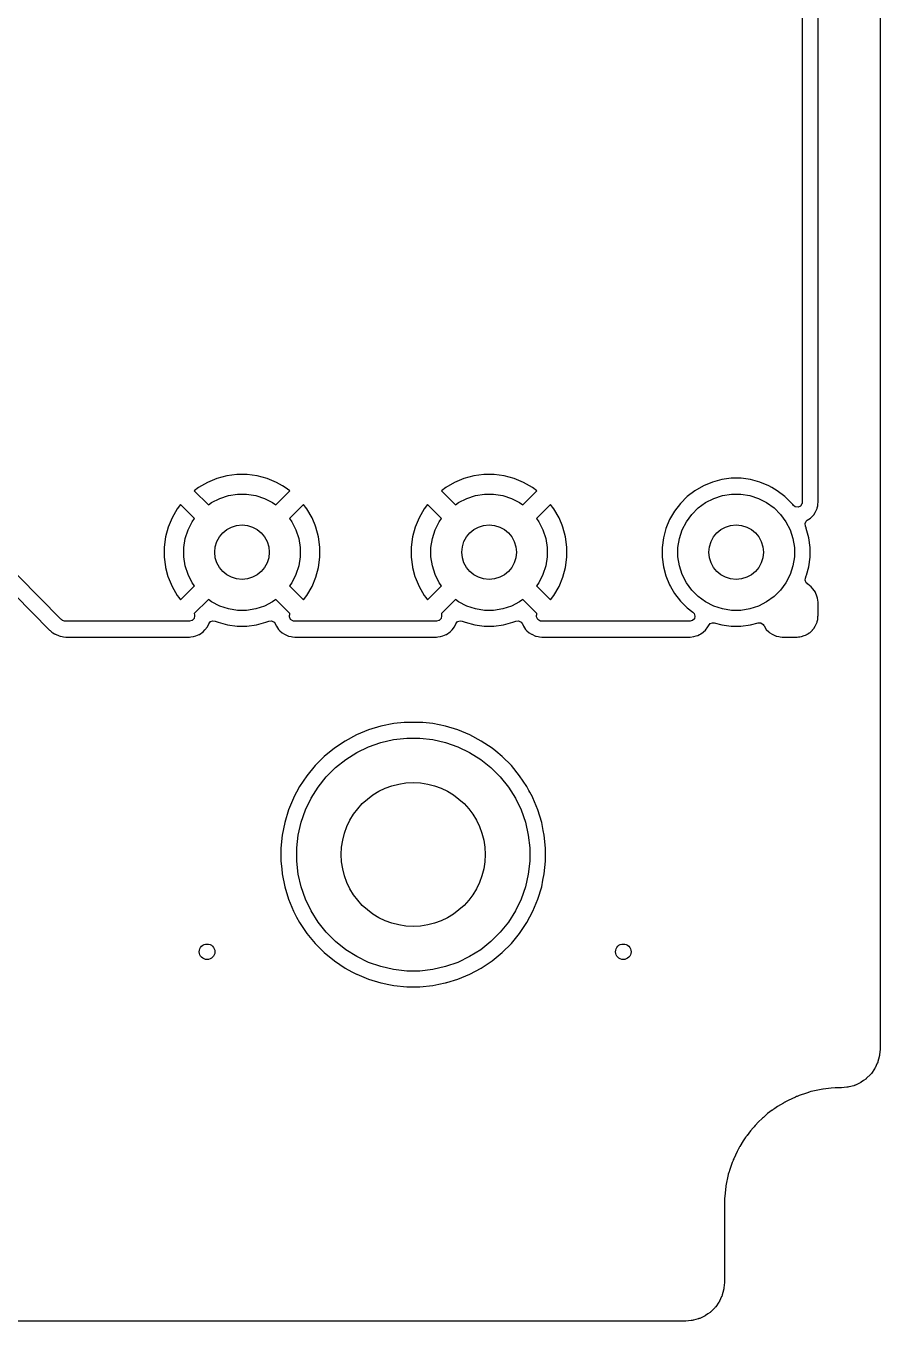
# Model space of a CAD drawing. Header units: inches. Extents: x 0.71 to 7.56, y -5.16 to -0.79.
# Drawn here: x 6.695 to 7.559, y -5.157 to -3.846 of the extents above; entities that cross this region are included whole.
import ezdxf

# ---------------------------------------------------------------- set-up
doc = ezdxf.new("R2010")
doc.units = ezdxf.units.IN
doc.header["$MEASUREMENT"] = 0
doc.layers.add('BLACK', color=250, linetype='CONTINUOUS')

msp = doc.modelspace()

# ---------------------------------------------------------------- linework, layer by layer
at = {"layer": 'BLACK', "linetype": 'CONTINUOUS'}
for p, q in [((7.559, -1.0633), (7.559, -4.8816)), ((6.7301, -4.4466), (5.8779, -3.5846)), ((5.8665, -3.5958), (6.7186, -4.4577)), ((7.4803, -3.7938), (7.4803, -4.3282)), ((7.4963, -4.3282), (7.4963, -3.7938)), ((6.898, -4.3015), (6.888, -4.3042)), ((6.9082, -4.3002), (6.898, -4.3015)), ((6.898, -4.3015), (6.898, -4.3015)), ((6.898, -4.3015), (6.898, -4.3015)), ((6.898, -4.3015), (6.898, -4.3015)), ((6.9185, -4.3002), (6.9082, -4.3002)), ((6.9082, -4.3002), (6.9082, -4.3002)), ((6.9288, -4.3015), (6.9185, -4.3002)), ((6.9185, -4.3002), (6.9185, -4.3002)), ((6.9388, -4.3042), (6.9288, -4.3015)), ((6.9288, -4.3015), (6.9288, -4.3015)), ((6.9288, -4.3015), (6.9288, -4.3015)), ((6.9288, -4.3015), (6.9288, -4.3015)), ((7.148, -4.3015), (7.138, -4.3042)), ((7.1582, -4.3002), (7.148, -4.3015)), ((7.148, -4.3015), (7.148, -4.3015)), ((7.148, -4.3015), (7.148, -4.3015)), ((7.148, -4.3015), (7.148, -4.3015)), ((7.1685, -4.3002), (7.1582, -4.3002)), ((7.1582, -4.3002), (7.1582, -4.3002)), ((7.1788, -4.3015), (7.1685, -4.3002)), ((7.1685, -4.3002), (7.1685, -4.3002)), ((7.1888, -4.3042), (7.1788, -4.3015)), ((7.1788, -4.3015), (7.1788, -4.3015)), ((7.1788, -4.3015), (7.1788, -4.3015)), ((7.1788, -4.3015), (7.1788, -4.3015)), ((6.8695, -4.3133), (6.8651, -4.3167)), ((6.8785, -4.3082), (6.8695, -4.3133)), ((6.8695, -4.3133), (6.8695, -4.3133)), ((6.888, -4.3042), (6.8785, -4.3082)), ((6.8785, -4.3082), (6.8785, -4.3082)), ((6.888, -4.3042), (6.888, -4.3042)), ((6.9483, -4.3082), (6.9388, -4.3042)), ((6.9388, -4.3042), (6.9388, -4.3042)), ((6.9388, -4.3042), (6.9388, -4.3042)), ((6.9544, -4.3117), (6.9483, -4.3082)), ((6.9483, -4.3082), (6.9483, -4.3082)), ((6.9572, -4.3133), (6.9544, -4.3117)), ((6.9617, -4.3167), (6.9572, -4.3133)), ((6.9572, -4.3133), (6.9572, -4.3133)), ((7.1195, -4.3133), (7.1151, -4.3167)), ((7.1285, -4.3082), (7.1195, -4.3133)), ((7.1195, -4.3133), (7.1195, -4.3133)), ((7.138, -4.3042), (7.1285, -4.3082)), ((7.1285, -4.3082), (7.1285, -4.3082)), ((7.138, -4.3042), (7.138, -4.3042)), ((7.1983, -4.3082), (7.1888, -4.3042)), ((7.1888, -4.3042), (7.1888, -4.3042)), ((7.1888, -4.3042), (7.1888, -4.3042)), ((7.2044, -4.3117), (7.1983, -4.3082)), ((7.1983, -4.3082), (7.1983, -4.3082)), ((7.2072, -4.3133), (7.2044, -4.3117)), ((7.2117, -4.3167), (7.2072, -4.3133)), ((7.2072, -4.3133), (7.2072, -4.3133)), ((7.3802, -4.3117), (7.3717, -4.3166)), ((7.3893, -4.3079), (7.3802, -4.3117)), ((7.3802, -4.3117), (7.3802, -4.3117)), ((7.3802, -4.3117), (7.3802, -4.3117)), ((7.3802, -4.3117), (7.3802, -4.3117)), ((7.3802, -4.3117), (7.3802, -4.3117)), ((7.3802, -4.3117), (7.3802, -4.3117)), ((7.3988, -4.3054), (7.3893, -4.3079)), ((7.4083, -4.3041), (7.3988, -4.3054)), ((7.4084, -4.3041), (7.4083, -4.3041)), ((7.4085, -4.3041), (7.4084, -4.3041)), ((7.4183, -4.3041), (7.4085, -4.3041)), ((7.4085, -4.3041), (7.4085, -4.3041)), ((7.4085, -4.3041), (7.4085, -4.3041)), ((7.4184, -4.3041), (7.4183, -4.3041)), ((7.4183, -4.3041), (7.4183, -4.3041)), ((7.4183, -4.3041), (7.4183, -4.3041)), ((7.4185, -4.3041), (7.4184, -4.3041)), ((7.428, -4.3054), (7.4185, -4.3041)), ((7.4375, -4.3079), (7.428, -4.3054)), ((7.4465, -4.3117), (7.4375, -4.3079)), ((7.4375, -4.3079), (7.4375, -4.3079)), ((7.4465, -4.3117), (7.4465, -4.3117)), ((7.4465, -4.3117), (7.4465, -4.3117)), ((7.4494, -4.3133), (7.4465, -4.3117)), ((7.455, -4.3166), (7.4494, -4.3133)), ((6.8651, -4.3167), (6.8651, -4.3167)), ((6.8651, -4.3167), (6.8793, -4.3309)), ((6.8825, -4.3286), (6.8908, -4.3244)), ((6.8908, -4.3244), (6.8996, -4.3215)), ((6.8996, -4.3215), (6.9088, -4.3201)), ((6.9088, -4.3201), (6.918, -4.3201)), ((6.918, -4.3201), (6.9272, -4.3215)), ((6.9272, -4.3215), (6.936, -4.3244)), ((6.936, -4.3244), (6.9442, -4.3286)), ((6.9475, -4.3309), (6.9617, -4.3167)), ((6.9617, -4.3167), (6.9617, -4.3167)), ((7.1151, -4.3167), (7.1151, -4.3167)), ((7.1151, -4.3167), (7.1293, -4.3309)), ((7.1325, -4.3286), (7.1408, -4.3244)), ((7.1408, -4.3244), (7.1496, -4.3215)), ((7.1496, -4.3215), (7.1588, -4.3201)), ((7.1588, -4.3201), (7.168, -4.3201)), ((7.168, -4.3201), (7.1772, -4.3215)), ((7.1772, -4.3215), (7.186, -4.3244)), ((7.186, -4.3244), (7.1942, -4.3286)), ((7.1975, -4.3309), (7.2117, -4.3167)), ((7.2117, -4.3167), (7.2117, -4.3167)), ((7.3639, -4.3226), (7.357, -4.3295)), ((7.3717, -4.3166), (7.3639, -4.3226)), ((7.3639, -4.3226), (7.3639, -4.3226)), ((7.3639, -4.3226), (7.3639, -4.3226)), ((7.3825, -4.3286), (7.3908, -4.3244)), ((7.3908, -4.3244), (7.3996, -4.3215)), ((7.3996, -4.3215), (7.4088, -4.3201)), ((7.4088, -4.3201), (7.418, -4.3201)), ((7.418, -4.3201), (7.4272, -4.3215)), ((7.4272, -4.3215), (7.436, -4.3244)), ((7.436, -4.3244), (7.4442, -4.3286)), ((7.4628, -4.3226), (7.455, -4.3166)), ((7.4698, -4.3295), (7.4628, -4.3226)), ((7.4628, -4.3226), (7.4628, -4.3226)), ((7.4628, -4.3226), (7.4628, -4.3226)), ((7.4628, -4.3226), (7.4628, -4.3226)), ((7.4628, -4.3226), (7.4628, -4.3226)), ((6.8478, -4.3351), (6.8426, -4.344)), ((6.8512, -4.3307), (6.8478, -4.3351)), ((6.8478, -4.3351), (6.8478, -4.3351)), ((6.8654, -4.3449), (6.8512, -4.3307)), ((6.8512, -4.3307), (6.8512, -4.3307)), ((6.8512, -4.3307), (6.8512, -4.3307)), ((6.8793, -4.3309), (6.8825, -4.3286)), ((6.9442, -4.3286), (6.9475, -4.3309)), ((6.9756, -4.3307), (6.9614, -4.3449)), ((6.9776, -4.3333), (6.9756, -4.3307)), ((6.9756, -4.3307), (6.9756, -4.3307)), ((6.9756, -4.3307), (6.9756, -4.3307)), ((6.979, -4.3351), (6.9776, -4.3333)), ((6.9842, -4.344), (6.979, -4.3351)), ((6.979, -4.3351), (6.979, -4.3351)), ((7.0978, -4.3351), (7.0926, -4.344)), ((7.1012, -4.3307), (7.0978, -4.3351)), ((7.0978, -4.3351), (7.0978, -4.3351)), ((7.1154, -4.3449), (7.1012, -4.3307)), ((7.1012, -4.3307), (7.1012, -4.3307)), ((7.1012, -4.3307), (7.1012, -4.3307)), ((7.1293, -4.3309), (7.1325, -4.3286)), ((7.1942, -4.3286), (7.1975, -4.3309)), ((7.2256, -4.3307), (7.2114, -4.3449)), ((7.2276, -4.3333), (7.2256, -4.3307)), ((7.2256, -4.3307), (7.2256, -4.3307)), ((7.2256, -4.3307), (7.2256, -4.3307)), ((7.229, -4.3351), (7.2276, -4.3333)), ((7.2342, -4.344), (7.229, -4.3351)), ((7.229, -4.3351), (7.229, -4.3351)), ((7.351, -4.3373), (7.3471, -4.344)), ((7.357, -4.3295), (7.351, -4.3373)), ((7.357, -4.3295), (7.357, -4.3295)), ((7.357, -4.3295), (7.357, -4.3295)), ((7.363, -4.3481), (7.3685, -4.3406)), ((7.3685, -4.3406), (7.375, -4.334)), ((7.375, -4.334), (7.3825, -4.3286)), ((7.4442, -4.3286), (7.4517, -4.334)), ((7.4517, -4.334), (7.4583, -4.3406)), ((7.4583, -4.3406), (7.4637, -4.3481)), ((7.4706, -4.3307), (7.4698, -4.3295)), ((7.4698, -4.3295), (7.4698, -4.3295)), ((7.4698, -4.3295), (7.4698, -4.3295)), ((7.4698, -4.3295), (7.4698, -4.3295)), ((7.4698, -4.3295), (7.4698, -4.3295)), ((7.4713, -4.3315), (7.4706, -4.3307)), ((7.4731, -4.333), (7.4713, -4.3315)), ((7.4733, -4.333), (7.4731, -4.333)), ((7.476, -4.3334), (7.4733, -4.333)), ((7.4785, -4.3323), (7.476, -4.3334)), ((7.48, -4.33), (7.4785, -4.3323)), ((7.4801, -4.3295), (7.48, -4.33)), ((7.4803, -4.3282), (7.4801, -4.3295)), ((7.4886, -4.3446), (7.4919, -4.3409)), ((7.4919, -4.3409), (7.4934, -4.3386)), ((7.4934, -4.3386), (7.4953, -4.3345)), ((7.4953, -4.3345), (7.4954, -4.334)), ((7.4954, -4.334), (7.4959, -4.3318)), ((7.4959, -4.3318), (7.4961, -4.3304)), ((7.4961, -4.3304), (7.4963, -4.3282)), ((6.8387, -4.3536), (6.836, -4.3635)), ((6.8426, -4.344), (6.8387, -4.3536)), ((6.8387, -4.3536), (6.8387, -4.3536)), ((6.8426, -4.344), (6.8426, -4.344)), ((6.8588, -4.3563), (6.863, -4.3481)), ((6.863, -4.3481), (6.8654, -4.3449)), ((6.9614, -4.3449), (6.9637, -4.3481)), ((6.9637, -4.3481), (6.9679, -4.3563)), ((6.9849, -4.3458), (6.9842, -4.344)), ((6.9842, -4.344), (6.9842, -4.344)), ((6.9873, -4.3517), (6.9849, -4.3458)), ((6.9881, -4.3536), (6.9873, -4.3517)), ((6.9908, -4.3635), (6.9881, -4.3536)), ((7.0887, -4.3536), (7.086, -4.3635)), ((7.0926, -4.344), (7.0887, -4.3536)), ((7.0887, -4.3536), (7.0887, -4.3536)), ((7.0926, -4.344), (7.0926, -4.344)), ((7.1088, -4.3563), (7.113, -4.3481)), ((7.113, -4.3481), (7.1154, -4.3449)), ((7.2114, -4.3449), (7.2137, -4.3481)), ((7.2137, -4.3481), (7.2179, -4.3563)), ((7.2349, -4.3458), (7.2342, -4.344)), ((7.2342, -4.344), (7.2342, -4.344)), ((7.2373, -4.3517), (7.2349, -4.3458)), ((7.2381, -4.3536), (7.2373, -4.3517)), ((7.2408, -4.3635), (7.2381, -4.3536)), ((7.3461, -4.3458), (7.3424, -4.3548)), ((7.3471, -4.344), (7.3461, -4.3458)), ((7.3461, -4.3458), (7.3461, -4.3458)), ((7.3461, -4.3458), (7.3461, -4.3458)), ((7.3461, -4.3458), (7.3461, -4.3458)), ((7.3588, -4.3563), (7.363, -4.3481)), ((7.4637, -4.3481), (7.4679, -4.3563)), ((7.4832, -4.3499), (7.4844, -4.3475)), ((7.4835, -4.3526), (7.4832, -4.3499)), ((7.4841, -4.3541), (7.4835, -4.3526)), ((7.4844, -4.3548), (7.4841, -4.3541)), ((7.4844, -4.3475), (7.4854, -4.3466)), ((7.4854, -4.3466), (7.4886, -4.3446)), ((6.836, -4.3635), (6.8346, -4.3738)), ((6.836, -4.3635), (6.836, -4.3635)), ((6.836, -4.3635), (6.836, -4.3635)), ((6.836, -4.3635), (6.836, -4.3635)), ((6.8545, -4.3743), (6.856, -4.3652)), ((6.856, -4.3652), (6.8588, -4.3563)), ((6.9679, -4.3563), (6.9708, -4.3652)), ((6.9708, -4.3652), (6.9723, -4.3743)), ((6.9921, -4.3738), (6.9908, -4.3635)), ((6.9908, -4.3635), (6.9908, -4.3635)), ((7.086, -4.3635), (7.0846, -4.3738)), ((7.086, -4.3635), (7.086, -4.3635)), ((7.086, -4.3635), (7.086, -4.3635)), ((7.086, -4.3635), (7.086, -4.3635)), ((7.1045, -4.3743), (7.106, -4.3652)), ((7.106, -4.3652), (7.1088, -4.3563)), ((7.2179, -4.3563), (7.2208, -4.3652)), ((7.2208, -4.3652), (7.2223, -4.3743)), ((7.2421, -4.3738), (7.2408, -4.3635)), ((7.2408, -4.3635), (7.2408, -4.3635)), ((7.3398, -4.3643), (7.3386, -4.374)), ((7.3424, -4.3548), (7.3398, -4.3643)), ((7.3545, -4.3743), (7.356, -4.3652)), ((7.356, -4.3652), (7.3588, -4.3563)), ((7.4679, -4.3563), (7.4708, -4.3652)), ((7.4708, -4.3652), (7.4723, -4.3743)), ((7.4869, -4.3643), (7.4844, -4.3548)), ((7.4882, -4.374), (7.4869, -4.3643)), ((6.8346, -4.3738), (6.8346, -4.3841)), ((6.8545, -4.3836), (6.8545, -4.3743)), ((6.9723, -4.3743), (6.9723, -4.3836)), ((6.9921, -4.3841), (6.9921, -4.3738)), ((6.9921, -4.3738), (6.9921, -4.3738)), ((7.0846, -4.3738), (7.0846, -4.3841)), ((7.1045, -4.3836), (7.1045, -4.3743)), ((7.2223, -4.3743), (7.2223, -4.3836)), ((7.2421, -4.3841), (7.2421, -4.3738)), ((7.2421, -4.3738), (7.2421, -4.3738)), ((7.3386, -4.374), (7.3386, -4.374)), ((7.3386, -4.374), (7.3386, -4.3838)), ((7.3545, -4.3836), (7.3545, -4.3743)), ((7.4723, -4.3743), (7.4723, -4.3836)), ((7.4882, -4.3838), (7.4882, -4.374)), ((6.8346, -4.3841), (6.8359, -4.3936)), ((6.856, -4.3927), (6.8545, -4.3836)), ((6.8588, -4.4015), (6.856, -4.3927)), ((6.9708, -4.3927), (6.9679, -4.4015)), ((6.9723, -4.3836), (6.9708, -4.3927)), ((6.9908, -4.3943), (6.9921, -4.3841)), ((6.9921, -4.3841), (6.9921, -4.3841)), ((7.0846, -4.3841), (7.0859, -4.3936)), ((7.106, -4.3927), (7.1045, -4.3836)), ((7.1088, -4.4015), (7.106, -4.3927)), ((7.2208, -4.3927), (7.2179, -4.4015)), ((7.2223, -4.3836), (7.2208, -4.3927)), ((7.2408, -4.3943), (7.2421, -4.3841)), ((7.2421, -4.3841), (7.2421, -4.3841)), ((7.3386, -4.3838), (7.3386, -4.3838)), ((7.3386, -4.3838), (7.3398, -4.3936)), ((7.356, -4.3927), (7.3545, -4.3836)), ((7.3588, -4.4015), (7.356, -4.3927)), ((7.4708, -4.3927), (7.4679, -4.4015)), ((7.4723, -4.3836), (7.4708, -4.3927)), ((7.4869, -4.3936), (7.4882, -4.3838)), ((6.8359, -4.3936), (6.836, -4.3943)), ((6.836, -4.3943), (6.836, -4.3943)), ((6.836, -4.3943), (6.8384, -4.4034)), ((6.8384, -4.4034), (6.8387, -4.4043)), ((6.8387, -4.4043), (6.8387, -4.4043)), ((6.8387, -4.4043), (6.8426, -4.4138)), ((6.863, -4.4098), (6.8588, -4.4015)), ((6.9679, -4.4015), (6.9637, -4.4098)), ((6.9842, -4.4138), (6.9881, -4.4043)), ((6.9881, -4.4043), (6.9908, -4.3943)), ((6.9908, -4.3943), (6.9908, -4.3943)), ((7.0859, -4.3936), (7.086, -4.3943)), ((7.086, -4.3943), (7.086, -4.3943)), ((7.086, -4.3943), (7.0884, -4.4034)), ((7.0884, -4.4034), (7.0887, -4.4043)), ((7.0887, -4.4043), (7.0887, -4.4043)), ((7.0887, -4.4043), (7.0926, -4.4138)), ((7.113, -4.4098), (7.1088, -4.4015)), ((7.2179, -4.4015), (7.2137, -4.4098)), ((7.2342, -4.4138), (7.2381, -4.4043)), ((7.2381, -4.4043), (7.2408, -4.3943)), ((7.2408, -4.3943), (7.2408, -4.3943)), ((7.3398, -4.3936), (7.3424, -4.403)), ((7.3424, -4.403), (7.3461, -4.4121)), ((7.363, -4.4098), (7.3588, -4.4015)), ((7.4679, -4.4015), (7.4637, -4.4098)), ((7.4832, -4.4072), (7.4836, -4.4051)), ((7.4836, -4.4051), (7.4844, -4.403)), ((7.4844, -4.403), (7.4847, -4.4021)), ((7.4847, -4.4021), (7.4869, -4.3936)), ((6.8426, -4.4138), (6.8478, -4.4228)), ((6.8512, -4.4272), (6.8654, -4.413)), ((6.8654, -4.413), (6.863, -4.4098)), ((6.9637, -4.4098), (6.9614, -4.413)), ((6.9614, -4.413), (6.9756, -4.4272)), ((6.979, -4.4228), (6.9842, -4.4138)), ((6.9842, -4.4138), (6.9842, -4.4138)), ((7.0926, -4.4138), (7.0978, -4.4228)), ((7.1012, -4.4272), (7.1154, -4.413)), ((7.1154, -4.413), (7.113, -4.4098)), ((7.2137, -4.4098), (7.2114, -4.413)), ((7.2114, -4.413), (7.2256, -4.4272)), ((7.229, -4.4228), (7.2342, -4.4138)), ((7.2342, -4.4138), (7.2342, -4.4138)), ((7.3461, -4.4121), (7.3461, -4.4121)), ((7.3461, -4.4121), (7.3461, -4.4121)), ((7.3461, -4.4121), (7.3471, -4.4138)), ((7.3471, -4.4138), (7.351, -4.4206)), ((7.3685, -4.4173), (7.363, -4.4098)), ((7.375, -4.4238), (7.3685, -4.4173)), ((7.4583, -4.4173), (7.4517, -4.4238)), ((7.4637, -4.4098), (7.4583, -4.4173)), ((7.4841, -4.4098), (7.4832, -4.4072)), ((7.4857, -4.4111), (7.4841, -4.4098)), ((7.4857, -4.4112), (7.4857, -4.4111)), ((7.486, -4.4114), (7.4857, -4.4112)), ((7.4892, -4.4139), (7.486, -4.4114)), ((7.486, -4.4114), (7.486, -4.4114)), ((7.4911, -4.4159), (7.4892, -4.4139)), ((7.4892, -4.4139), (7.4892, -4.4139)), ((7.4892, -4.4139), (7.4892, -4.4139)), ((7.4938, -4.4195), (7.4911, -4.4159)), ((7.4911, -4.4159), (7.4911, -4.4159)), ((7.4911, -4.4159), (7.4911, -4.4159)), ((7.4938, -4.4197), (7.4938, -4.4195)), ((6.8478, -4.4228), (6.8478, -4.4228)), ((6.8478, -4.4228), (6.8494, -4.4249)), ((6.8494, -4.4249), (6.8512, -4.4272)), ((6.8793, -4.4269), (6.8651, -4.4411)), ((6.8825, -4.4293), (6.8793, -4.4269)), ((6.8908, -4.4335), (6.8825, -4.4293)), ((6.9442, -4.4293), (6.936, -4.4335)), ((6.9475, -4.4269), (6.9442, -4.4293)), ((6.9617, -4.4411), (6.9475, -4.4269)), ((6.9756, -4.4272), (6.979, -4.4228)), ((6.9756, -4.4272), (6.9756, -4.4272)), ((6.9756, -4.4272), (6.9756, -4.4272)), ((6.979, -4.4228), (6.979, -4.4228)), ((7.0978, -4.4228), (7.0978, -4.4228)), ((7.0978, -4.4228), (7.0994, -4.4249)), ((7.0994, -4.4249), (7.1012, -4.4272)), ((7.1293, -4.4269), (7.1151, -4.4411)), ((7.1325, -4.4293), (7.1293, -4.4269)), ((7.1408, -4.4335), (7.1325, -4.4293)), ((7.1942, -4.4293), (7.186, -4.4335)), ((7.1975, -4.4269), (7.1942, -4.4293)), ((7.2117, -4.4411), (7.1975, -4.4269)), ((7.2256, -4.4272), (7.229, -4.4228)), ((7.2256, -4.4272), (7.2256, -4.4272)), ((7.2256, -4.4272), (7.2256, -4.4272)), ((7.229, -4.4228), (7.229, -4.4228)), ((7.351, -4.4206), (7.357, -4.4284)), ((7.357, -4.4284), (7.357, -4.4284)), ((7.357, -4.4284), (7.357, -4.4284)), ((7.357, -4.4284), (7.357, -4.4284)), ((7.357, -4.4284), (7.3639, -4.4353)), ((7.3825, -4.4293), (7.375, -4.4238)), ((7.3908, -4.4335), (7.3825, -4.4293)), ((7.4442, -4.4293), (7.436, -4.4335)), ((7.4517, -4.4238), (7.4442, -4.4293)), ((7.4952, -4.4233), (7.4938, -4.4197)), ((7.4955, -4.4244), (7.4952, -4.4233)), ((7.4958, -4.4256), (7.4955, -4.4244)), ((7.496, -4.4274), (7.4958, -4.4256)), ((7.4958, -4.4256), (7.4958, -4.4256)), ((7.4963, -4.4294), (7.496, -4.4274)), ((7.4963, -4.4432), (7.4963, -4.4294)), ((6.8654, -4.4435), (6.8648, -4.4462)), ((6.8651, -4.4411), (6.8652, -4.4423)), ((6.8652, -4.4423), (6.8654, -4.4433)), ((6.8654, -4.4433), (6.8654, -4.4435)), ((6.8996, -4.4364), (6.8908, -4.4335)), ((6.9088, -4.4378), (6.8996, -4.4364)), ((6.918, -4.4378), (6.9088, -4.4378)), ((6.9272, -4.4364), (6.918, -4.4378)), ((6.936, -4.4335), (6.9272, -4.4364)), ((6.9614, -4.4445), (6.9615, -4.4426)), ((6.9626, -4.447), (6.9614, -4.4445)), ((6.9615, -4.4426), (6.9616, -4.4424)), ((6.9616, -4.4424), (6.9617, -4.4411)), ((6.9616, -4.4424), (6.9616, -4.4424)), ((6.9617, -4.4411), (6.9617, -4.4411)), ((6.9617, -4.4411), (6.9617, -4.4411)), ((7.1154, -4.4435), (7.1148, -4.4462)), ((7.1151, -4.4411), (7.1152, -4.4423)), ((7.1152, -4.4423), (7.1154, -4.4433)), ((7.1154, -4.4433), (7.1154, -4.4435)), ((7.1496, -4.4364), (7.1408, -4.4335)), ((7.1588, -4.4378), (7.1496, -4.4364)), ((7.168, -4.4378), (7.1588, -4.4378)), ((7.1772, -4.4364), (7.168, -4.4378)), ((7.186, -4.4335), (7.1772, -4.4364)), ((7.2114, -4.4445), (7.2115, -4.4426)), ((7.2126, -4.447), (7.2114, -4.4445)), ((7.2115, -4.4426), (7.2116, -4.4424)), ((7.2116, -4.4424), (7.2117, -4.4411)), ((7.2116, -4.4424), (7.2116, -4.4424)), ((7.2117, -4.4411), (7.2117, -4.4411)), ((7.2117, -4.4411), (7.2117, -4.4411)), ((7.3639, -4.4353), (7.3639, -4.4353)), ((7.3639, -4.4353), (7.3639, -4.4353)), ((7.3639, -4.4353), (7.3639, -4.4353)), ((7.3639, -4.4353), (7.3696, -4.4396)), ((7.3696, -4.4396), (7.3701, -4.4402)), ((7.3701, -4.4402), (7.3706, -4.4406)), ((7.3706, -4.4406), (7.3708, -4.441)), ((7.3708, -4.441), (7.3717, -4.4436)), ((7.3717, -4.4436), (7.3711, -4.4463)), ((7.3996, -4.4364), (7.3908, -4.4335)), ((7.4088, -4.4378), (7.3996, -4.4364)), ((7.418, -4.4378), (7.4088, -4.4378)), ((7.4272, -4.4364), (7.418, -4.4378)), ((7.436, -4.4335), (7.4272, -4.4364)), ((7.4959, -4.4469), (7.4961, -4.4455)), ((7.4961, -4.4455), (7.4962, -4.4438)), ((7.4962, -4.4438), (7.4963, -4.4432)), ((7.4962, -4.4438), (7.4962, -4.4438)), ((6.7186, -4.4577), (6.7191, -4.4582)), ((6.7191, -4.4582), (6.7191, -4.4582)), ((6.7191, -4.4582), (6.7192, -4.4583)), ((6.7192, -4.4583), (6.7209, -4.4598)), ((6.7306, -4.4471), (6.7301, -4.4466)), ((6.7317, -4.4479), (6.7306, -4.4471)), ((6.7321, -4.448), (6.7317, -4.4479)), ((6.7327, -4.4483), (6.7321, -4.448)), ((6.7336, -4.4486), (6.7327, -4.4483)), ((6.735, -4.4488), (6.7336, -4.4486)), ((6.8603, -4.4488), (6.735, -4.4488)), ((6.8626, -4.4482), (6.8603, -4.4488)), ((6.8628, -4.4481), (6.8626, -4.4482)), ((6.8648, -4.4462), (6.8628, -4.4481)), ((6.874, -4.4596), (6.8759, -4.4576)), ((6.8759, -4.4576), (6.8785, -4.4544)), ((6.8785, -4.4544), (6.8797, -4.4513)), ((6.8797, -4.4513), (6.8814, -4.4492)), ((6.8814, -4.4492), (6.884, -4.4483)), ((6.884, -4.4483), (6.8861, -4.4486)), ((6.8861, -4.4486), (6.8893, -4.4499)), ((6.8893, -4.4499), (6.8988, -4.4525)), ((6.8988, -4.4525), (6.9085, -4.4538)), ((6.9085, -4.4538), (6.9085, -4.4538)), ((6.9085, -4.4538), (6.9183, -4.4538)), ((6.9183, -4.4538), (6.928, -4.4525)), ((6.9183, -4.4538), (6.9183, -4.4538)), ((6.928, -4.4525), (6.9375, -4.4499)), ((6.9375, -4.4499), (6.9406, -4.4486)), ((6.9406, -4.4486), (6.9433, -4.4484)), ((6.9433, -4.4484), (6.9458, -4.4496)), ((6.9458, -4.4496), (6.9469, -4.4511)), ((6.9469, -4.4511), (6.9481, -4.4536)), ((6.9481, -4.4536), (6.9482, -4.4538)), ((6.9482, -4.4538), (6.9502, -4.4571)), ((6.9502, -4.4571), (6.9517, -4.4584)), ((6.9517, -4.4584), (6.9539, -4.4604)), ((6.9649, -4.4485), (6.9626, -4.447)), ((6.9654, -4.4486), (6.9649, -4.4485)), ((6.9667, -4.4488), (6.9654, -4.4486)), ((7.1103, -4.4488), (6.9667, -4.4488)), ((7.1126, -4.4482), (7.1103, -4.4488)), ((7.1128, -4.4481), (7.1126, -4.4482)), ((7.1148, -4.4462), (7.1128, -4.4481)), ((7.124, -4.4596), (7.1259, -4.4576)), ((7.1259, -4.4576), (7.1285, -4.4544)), ((7.1285, -4.4544), (7.1297, -4.4513)), ((7.1297, -4.4513), (7.1314, -4.4492)), ((7.1314, -4.4492), (7.134, -4.4483)), ((7.134, -4.4483), (7.1361, -4.4486)), ((7.1361, -4.4486), (7.1393, -4.4499)), ((7.1393, -4.4499), (7.1488, -4.4525)), ((7.1488, -4.4525), (7.1585, -4.4538)), ((7.1585, -4.4538), (7.1585, -4.4538)), ((7.1585, -4.4538), (7.1683, -4.4538)), ((7.1683, -4.4538), (7.178, -4.4525)), ((7.1683, -4.4538), (7.1683, -4.4538)), ((7.178, -4.4525), (7.1875, -4.4499)), ((7.1875, -4.4499), (7.1906, -4.4486)), ((7.1906, -4.4486), (7.1933, -4.4484)), ((7.1933, -4.4484), (7.1958, -4.4496)), ((7.1958, -4.4496), (7.1969, -4.4511)), ((7.1969, -4.4511), (7.1981, -4.4536)), ((7.1981, -4.4536), (7.1982, -4.4538)), ((7.1982, -4.4538), (7.2002, -4.4571)), ((7.2002, -4.4571), (7.2017, -4.4584)), ((7.2017, -4.4584), (7.2039, -4.4604)), ((7.2149, -4.4485), (7.2126, -4.447)), ((7.2154, -4.4486), (7.2149, -4.4485)), ((7.2167, -4.4488), (7.2154, -4.4486)), ((7.3667, -4.4488), (7.2167, -4.4488)), ((7.369, -4.4482), (7.3667, -4.4488)), ((7.3692, -4.4482), (7.369, -4.4482)), ((7.3711, -4.4463), (7.3692, -4.4482)), ((7.3692, -4.4482), (7.3692, -4.4482)), ((7.3692, -4.4482), (7.3692, -4.4482)), ((7.3692, -4.4482), (7.3692, -4.4482)), ((7.3803, -4.4596), (7.3823, -4.4577)), ((7.3823, -4.4577), (7.3848, -4.4545)), ((7.3848, -4.4545), (7.3853, -4.4533)), ((7.3853, -4.4533), (7.387, -4.4512)), ((7.387, -4.4512), (7.3896, -4.4503)), ((7.3896, -4.4503), (7.3911, -4.4504)), ((7.3911, -4.4504), (7.3988, -4.4525)), ((7.3988, -4.4525), (7.4085, -4.4538)), ((7.4085, -4.4538), (7.4085, -4.4538)), ((7.4085, -4.4538), (7.4183, -4.4538)), ((7.4183, -4.4538), (7.428, -4.4525)), ((7.4183, -4.4538), (7.4183, -4.4538)), ((7.428, -4.4525), (7.4357, -4.4504)), ((7.4357, -4.4504), (7.4385, -4.4505)), ((7.4385, -4.4505), (7.4407, -4.452)), ((7.4407, -4.452), (7.4414, -4.4531)), ((7.4414, -4.4531), (7.4417, -4.4536)), ((7.4417, -4.4536), (7.4417, -4.4536)), ((7.4417, -4.4536), (7.4438, -4.4571)), ((7.4438, -4.4571), (7.4466, -4.4596)), ((7.489, -4.4595), (7.4897, -4.4589)), ((7.4897, -4.4589), (7.4898, -4.4587)), ((7.4898, -4.4587), (7.4905, -4.4577)), ((7.4898, -4.4587), (7.4898, -4.4587)), ((7.4905, -4.4577), (7.4908, -4.4574)), ((7.4908, -4.4574), (7.4919, -4.4561)), ((7.4919, -4.4561), (7.4934, -4.4538)), ((7.4919, -4.4561), (7.4919, -4.4561)), ((7.4934, -4.4538), (7.4949, -4.4504)), ((7.4949, -4.4504), (7.4953, -4.4497)), ((7.4953, -4.4497), (7.4954, -4.4491)), ((7.4953, -4.4497), (7.4953, -4.4497)), ((7.4953, -4.4497), (7.4953, -4.4497)), ((7.4954, -4.4491), (7.4959, -4.4469)), ((6.7209, -4.4598), (6.722, -4.4606)), ((6.722, -4.4606), (6.7235, -4.4617)), ((6.7235, -4.4617), (6.7244, -4.462)), ((6.7244, -4.462), (6.7245, -4.462)), ((6.7245, -4.462), (6.7282, -4.4636)), ((6.7282, -4.4636), (6.7292, -4.4639)), ((6.7292, -4.4639), (6.7314, -4.4644)), ((6.7314, -4.4644), (6.7328, -4.4646)), ((6.7328, -4.4646), (6.735, -4.4648)), ((6.735, -4.4648), (6.8603, -4.4648)), ((6.8603, -4.4648), (6.8616, -4.4646)), ((6.8603, -4.4648), (6.8603, -4.4648)), ((6.8603, -4.4648), (6.8603, -4.4648)), ((6.8603, -4.4648), (6.8603, -4.4648)), ((6.8616, -4.4646), (6.8642, -4.4643)), ((6.8642, -4.4643), (6.8665, -4.4637)), ((6.8665, -4.4637), (6.8701, -4.4623)), ((6.8701, -4.4623), (6.8703, -4.4622)), ((6.8703, -4.4622), (6.874, -4.4596)), ((6.9539, -4.4604), (6.954, -4.4604)), ((6.954, -4.4604), (6.9563, -4.4619)), ((6.9563, -4.4619), (6.9563, -4.4619)), ((6.9563, -4.4619), (6.9563, -4.4619)), ((6.9563, -4.4619), (6.9565, -4.462)), ((6.9565, -4.462), (6.9604, -4.4638)), ((6.9604, -4.4638), (6.9609, -4.4639)), ((6.9609, -4.4639), (6.9631, -4.4644)), ((6.9631, -4.4644), (6.9645, -4.4646)), ((6.9645, -4.4646), (6.9667, -4.4648)), ((6.9667, -4.4648), (7.1103, -4.4648)), ((7.1103, -4.4648), (7.1116, -4.4646)), ((7.1103, -4.4648), (7.1103, -4.4648)), ((7.1103, -4.4648), (7.1103, -4.4648)), ((7.1103, -4.4648), (7.1103, -4.4648)), ((7.1116, -4.4646), (7.1142, -4.4643)), ((7.1142, -4.4643), (7.1165, -4.4637)), ((7.1165, -4.4637), (7.1201, -4.4623)), ((7.1201, -4.4623), (7.1203, -4.4622)), ((7.1203, -4.4622), (7.124, -4.4596)), ((7.2039, -4.4604), (7.204, -4.4604)), ((7.204, -4.4604), (7.2063, -4.4619)), ((7.2063, -4.4619), (7.2063, -4.4619)), ((7.2063, -4.4619), (7.2063, -4.4619)), ((7.2063, -4.4619), (7.2065, -4.462)), ((7.2065, -4.462), (7.2104, -4.4638)), ((7.2104, -4.4638), (7.2109, -4.4639)), ((7.2109, -4.4639), (7.2131, -4.4644)), ((7.2131, -4.4644), (7.2145, -4.4646)), ((7.2145, -4.4646), (7.2167, -4.4648)), ((7.2167, -4.4648), (7.3667, -4.4648)), ((7.3667, -4.4648), (7.3706, -4.4643)), ((7.3667, -4.4648), (7.3667, -4.4648)), ((7.3706, -4.4643), (7.3729, -4.4637)), ((7.3729, -4.4637), (7.3746, -4.4631)), ((7.3746, -4.4631), (7.3747, -4.4631)), ((7.3747, -4.4631), (7.3763, -4.4624)), ((7.3763, -4.4624), (7.3763, -4.4625)), ((7.3763, -4.4625), (7.3764, -4.4624)), ((7.3763, -4.4625), (7.3763, -4.4625)), ((7.3764, -4.4624), (7.3765, -4.4623)), ((7.3764, -4.4624), (7.3764, -4.4624)), ((7.3765, -4.4623), (7.3765, -4.4623)), ((7.3765, -4.4623), (7.3767, -4.4623)), ((7.3767, -4.4623), (7.3773, -4.4619)), ((7.3767, -4.4623), (7.3767, -4.4623)), ((7.3773, -4.4619), (7.3776, -4.4616)), ((7.3776, -4.4616), (7.3777, -4.4615)), ((7.3777, -4.4615), (7.378, -4.4613)), ((7.378, -4.4613), (7.3781, -4.4612)), ((7.3781, -4.4612), (7.3782, -4.4611)), ((7.3782, -4.4611), (7.3803, -4.4596)), ((7.4466, -4.4596), (7.4476, -4.4604)), ((7.4476, -4.4604), (7.4476, -4.4604)), ((7.4476, -4.4604), (7.4497, -4.4618)), ((7.4497, -4.4618), (7.4499, -4.4619)), ((7.4499, -4.4619), (7.454, -4.4638)), ((7.454, -4.4638), (7.454, -4.4638)), ((7.454, -4.4638), (7.454, -4.4638)), ((7.454, -4.4638), (7.4544, -4.4639)), ((7.4544, -4.4639), (7.4544, -4.4639)), ((7.4544, -4.4639), (7.4544, -4.4639)), ((7.4544, -4.4639), (7.4544, -4.4639)), ((7.4544, -4.4639), (7.4567, -4.4644)), ((7.4567, -4.4644), (7.458, -4.4646)), ((7.458, -4.4646), (7.4601, -4.4648)), ((7.4601, -4.4648), (7.4603, -4.4648)), ((7.4603, -4.4648), (7.4749, -4.4648)), ((7.4749, -4.4648), (7.4749, -4.4648)), ((7.4749, -4.4648), (7.4752, -4.4648)), ((7.4752, -4.4648), (7.4766, -4.4647)), ((7.4766, -4.4647), (7.4777, -4.4646)), ((7.4777, -4.4646), (7.4793, -4.4643)), ((7.4793, -4.4643), (7.4796, -4.4642)), ((7.4796, -4.4642), (7.4821, -4.4634)), ((7.4821, -4.4634), (7.4834, -4.4629)), ((7.4834, -4.4629), (7.4856, -4.4618)), ((7.4834, -4.4629), (7.4834, -4.4629)), ((7.4856, -4.4618), (7.4857, -4.4617)), ((7.4857, -4.4617), (7.4858, -4.4617)), ((7.4858, -4.4617), (7.4861, -4.4614)), ((7.4861, -4.4614), (7.4874, -4.4606)), ((7.4874, -4.4606), (7.4879, -4.4604)), ((7.4879, -4.4604), (7.4888, -4.4597)), ((7.4888, -4.4597), (7.4889, -4.4596)), ((7.4888, -4.4597), (7.4888, -4.4597)), ((7.4889, -4.4596), (7.489, -4.4595)), ((7.4889, -4.4596), (7.4889, -4.4596)), ((7.4889, -4.4596), (7.4889, -4.4596)), ((7.4889, -4.4596), (7.4889, -4.4596)), ((7.4889, -4.4596), (7.4889, -4.4596)), ((7.4889, -4.4596), (7.4889, -4.4596)), ((7.489, -4.4595), (7.489, -4.4595)), ((7.0293, -4.5639), (7.0177, -4.5701)), ((7.0415, -4.5588), (7.0293, -4.5639)), ((7.0293, -4.5639), (7.0293, -4.5639)), ((7.0293, -4.5639), (7.0293, -4.5639)), ((7.054, -4.555), (7.0415, -4.5588)), ((7.0669, -4.5525), (7.054, -4.555)), ((7.054, -4.555), (7.054, -4.555)), ((7.0775, -4.5514), (7.0669, -4.5525)), ((7.0669, -4.5525), (7.0669, -4.5525)), ((7.0669, -4.5525), (7.0669, -4.5525)), ((7.08, -4.5512), (7.0775, -4.5514)), ((7.0775, -4.5514), (7.0775, -4.5514)), ((7.0932, -4.5512), (7.08, -4.5512)), ((7.08, -4.5512), (7.08, -4.5512)), ((7.0964, -4.5515), (7.0932, -4.5512)), ((7.0932, -4.5512), (7.0932, -4.5512)), ((7.1063, -4.5525), (7.0964, -4.5515)), ((7.1192, -4.555), (7.1063, -4.5525)), ((7.1063, -4.5525), (7.1063, -4.5525)), ((7.1063, -4.5525), (7.1063, -4.5525)), ((7.1318, -4.5588), (7.1192, -4.555)), ((7.1192, -4.555), (7.1192, -4.555)), ((7.1439, -4.5639), (7.1318, -4.5588)), ((7.1555, -4.5701), (7.1439, -4.5639)), ((7.1439, -4.5639), (7.1439, -4.5639)), ((7.1439, -4.5639), (7.1439, -4.5639)), ((7.1439, -4.5639), (7.1439, -4.5639)), ((7.1439, -4.5639), (7.1439, -4.5639)), ((7.1439, -4.5639), (7.1439, -4.5639)), ((7.0177, -4.5701), (7.0068, -4.5774)), ((7.0177, -4.5701), (7.0177, -4.5701)), ((7.0177, -4.5701), (7.0177, -4.5701)), ((7.0295, -4.5817), (7.0414, -4.5759)), ((7.0414, -4.5759), (7.0539, -4.5715)), ((7.0539, -4.5715), (7.0668, -4.5686)), ((7.0668, -4.5686), (7.08, -4.5671)), ((7.08, -4.5671), (7.0932, -4.5671)), ((7.0932, -4.5671), (7.1064, -4.5686)), ((7.1064, -4.5686), (7.1193, -4.5715)), ((7.1193, -4.5715), (7.1318, -4.5759)), ((7.1318, -4.5759), (7.1437, -4.5817)), ((7.1665, -4.5774), (7.1555, -4.5701)), ((7.1555, -4.5701), (7.1555, -4.5701)), ((7.1555, -4.5701), (7.1555, -4.5701)), ((7.1555, -4.5701), (7.1555, -4.5701)), ((7.1555, -4.5701), (7.1555, -4.5701)), ((7.1555, -4.5701), (7.1555, -4.5701)), ((7.1555, -4.5701), (7.1555, -4.5701)), ((6.9966, -4.5857), (6.9873, -4.595)), ((7.0068, -4.5774), (6.9966, -4.5857)), ((7.0068, -4.5774), (7.0068, -4.5774)), ((7.0068, -4.5774), (7.0068, -4.5774)), ((7.0079, -4.597), (7.0183, -4.5887)), ((7.0183, -4.5887), (7.0295, -4.5817)), ((7.1437, -4.5817), (7.155, -4.5887)), ((7.155, -4.5887), (7.1653, -4.597)), ((7.1702, -4.5804), (7.1665, -4.5774)), ((7.1665, -4.5774), (7.1665, -4.5774)), ((7.1665, -4.5774), (7.1665, -4.5774)), ((7.1665, -4.5774), (7.1665, -4.5774)), ((7.1766, -4.5857), (7.1702, -4.5804)), ((7.1859, -4.595), (7.1766, -4.5857)), ((6.9873, -4.595), (6.979, -4.6052)), ((6.9985, -4.6063), (7.0079, -4.597)), ((7.1653, -4.597), (7.1747, -4.6063)), ((7.186, -4.595), (7.1859, -4.595)), ((7.1943, -4.6052), (7.186, -4.595)), ((7.186, -4.595), (7.186, -4.595)), ((6.9716, -4.6161), (6.9654, -4.6277)), ((6.979, -4.6052), (6.9716, -4.6161)), ((6.9716, -4.6161), (6.9716, -4.6161)), ((6.9716, -4.6161), (6.9716, -4.6161)), ((6.979, -4.6052), (6.979, -4.6052)), ((6.979, -4.6052), (6.979, -4.6052)), ((6.9903, -4.6167), (6.9985, -4.6063)), ((7.1747, -4.6063), (7.1829, -4.6167)), ((7.2016, -4.6161), (7.1943, -4.6052)), ((7.1943, -4.6052), (7.1943, -4.6052)), ((7.2016, -4.6162), (7.2016, -4.6161)), ((7.2037, -4.6201), (7.2016, -4.6162)), ((7.2016, -4.6162), (7.2016, -4.6162)), ((6.9654, -4.6278), (6.9604, -4.6399)), ((6.9654, -4.6277), (6.9654, -4.6277)), ((6.9654, -4.6277), (6.9654, -4.6278)), ((6.9775, -4.6398), (6.9832, -4.6279)), ((6.9832, -4.6279), (6.9903, -4.6167)), ((7.1829, -4.6167), (7.19, -4.6279)), ((7.19, -4.6279), (7.1957, -4.6398)), ((7.2046, -4.6218), (7.2037, -4.6201)), ((7.2072, -4.6266), (7.2046, -4.6218)), ((7.2046, -4.6218), (7.2046, -4.6218)), ((7.2078, -4.6277), (7.2072, -4.6266)), ((7.2128, -4.6399), (7.2078, -4.6277)), ((6.9604, -4.6399), (6.9566, -4.6525)), ((6.9731, -4.6523), (6.9775, -4.6398)), ((7.1957, -4.6398), (7.2001, -4.6523)), ((7.2166, -4.6525), (7.2128, -4.6399)), ((6.9566, -4.6525), (6.954, -4.6654)), ((6.9566, -4.6525), (6.9566, -4.6525)), ((6.9702, -4.6653), (6.9731, -4.6523)), ((7.2001, -4.6523), (7.2031, -4.6653)), ((7.2167, -4.6525), (7.2166, -4.6525)), ((7.2166, -4.6525), (7.2166, -4.6525)), ((7.2166, -4.6525), (7.2166, -4.6525)), ((7.2166, -4.6525), (7.2166, -4.6525)), ((7.2166, -4.6525), (7.2166, -4.6525)), ((7.2166, -4.6525), (7.2166, -4.6525)), ((7.2182, -4.6606), (7.2167, -4.6525)), ((6.954, -4.6654), (6.9527, -4.6785)), ((6.954, -4.6654), (6.954, -4.6654)), ((6.954, -4.6654), (6.954, -4.6654)), ((6.9687, -4.6784), (6.9702, -4.6653)), ((7.2031, -4.6653), (7.2045, -4.6784)), ((7.2192, -4.6654), (7.2182, -4.6606)), ((7.2205, -4.6785), (7.2192, -4.6654)), ((6.9527, -4.6785), (6.9527, -4.6916)), ((6.9687, -4.6917), (6.9687, -4.6784)), ((7.2045, -4.6784), (7.2045, -4.6917)), ((7.2205, -4.6916), (7.2205, -4.6785)), ((6.9527, -4.6916), (6.9535, -4.6996)), ((6.9702, -4.7048), (6.9687, -4.6917)), ((7.2045, -4.6917), (7.2031, -4.7048)), ((7.2192, -4.7047), (7.2205, -4.6916)), ((6.9535, -4.6996), (6.954, -4.7047)), ((6.954, -4.7047), (6.954, -4.7047)), ((6.954, -4.7047), (6.954, -4.7047)), ((6.954, -4.7047), (6.9566, -4.7176)), ((6.9731, -4.7177), (6.9702, -4.7048)), ((7.2031, -4.7048), (7.2001, -4.7177)), ((7.2179, -4.7111), (7.2192, -4.7047)), ((6.9566, -4.7176), (6.9566, -4.7176)), ((6.9566, -4.7176), (6.9604, -4.7302)), ((6.9775, -4.7302), (6.9731, -4.7177)), ((7.2001, -4.7177), (7.1957, -4.7302)), ((7.2128, -4.7302), (7.2166, -4.7176)), ((7.2166, -4.7176), (7.2179, -4.7111)), ((7.2166, -4.7176), (7.2166, -4.7176)), ((7.2166, -4.7176), (7.2166, -4.7176)), ((6.9604, -4.7302), (6.9654, -4.7423)), ((6.9832, -4.7422), (6.9775, -4.7302)), ((7.1957, -4.7302), (7.19, -4.7422)), ((7.2078, -4.7423), (7.2128, -4.7302)), ((6.9654, -4.7423), (6.9654, -4.7423)), ((6.9654, -4.7423), (6.9654, -4.7423)), ((6.9654, -4.7423), (6.9686, -4.7483)), ((6.9903, -4.7534), (6.9832, -4.7422)), ((7.19, -4.7422), (7.1829, -4.7534)), ((7.2016, -4.7539), (7.2078, -4.7423)), ((6.9686, -4.7483), (6.9716, -4.7539)), ((6.9716, -4.7539), (6.9716, -4.7539)), ((6.9716, -4.7539), (6.979, -4.7649)), ((6.9985, -4.7637), (6.9903, -4.7534)), ((7.1829, -4.7534), (7.1747, -4.7637)), ((7.1943, -4.7649), (7.2016, -4.7539)), ((6.979, -4.7649), (6.979, -4.7649)), ((6.979, -4.7649), (6.979, -4.7649)), ((6.979, -4.7649), (6.979, -4.7649)), ((6.979, -4.7649), (6.9873, -4.7751)), ((7.0079, -4.7731), (6.9985, -4.7637)), ((7.0183, -4.7814), (7.0079, -4.7731)), ((7.1653, -4.7731), (7.155, -4.7814)), ((7.1747, -4.7637), (7.1653, -4.7731)), ((7.1859, -4.7751), (7.1943, -4.7649)), ((6.9873, -4.7751), (6.9966, -4.7844)), ((6.9966, -4.7844), (6.9966, -4.7844)), ((6.9966, -4.7844), (6.9966, -4.7844)), ((6.9966, -4.7844), (7.0068, -4.7927)), ((7.0295, -4.7884), (7.0183, -4.7814)), ((7.155, -4.7814), (7.1437, -4.7884)), ((7.1665, -4.7927), (7.1766, -4.7844)), ((7.1766, -4.7844), (7.1859, -4.7751)), ((7.0068, -4.7927), (7.0123, -4.7964)), ((7.0123, -4.7964), (7.0177, -4.8)), ((7.0414, -4.7942), (7.0295, -4.7884)), ((7.0539, -4.7985), (7.0414, -4.7942)), ((7.0668, -4.8015), (7.0539, -4.7985)), ((7.1193, -4.7985), (7.1064, -4.8015)), ((7.1318, -4.7942), (7.1193, -4.7985)), ((7.1437, -4.7884), (7.1318, -4.7942)), ((7.1555, -4.8), (7.1665, -4.7927)), ((7.0177, -4.8), (7.0177, -4.8)), ((7.0177, -4.8), (7.0178, -4.8)), ((7.0178, -4.8), (7.0246, -4.8037)), ((7.0246, -4.8037), (7.0291, -4.8061)), ((7.0291, -4.8061), (7.0291, -4.8061)), ((7.0291, -4.8061), (7.0293, -4.8062)), ((7.0293, -4.8062), (7.0294, -4.8063)), ((7.0294, -4.8063), (7.0296, -4.8063)), ((7.0296, -4.8063), (7.0415, -4.8112)), ((7.0415, -4.8112), (7.054, -4.8151)), ((7.08, -4.803), (7.0668, -4.8015)), ((7.0932, -4.803), (7.08, -4.803)), ((7.1064, -4.8015), (7.0932, -4.803)), ((7.1207, -4.8146), (7.1318, -4.8112)), ((7.1318, -4.8112), (7.1439, -4.8062)), ((7.1439, -4.8062), (7.1555, -4.8)), ((7.054, -4.8151), (7.054, -4.8151)), ((7.054, -4.8151), (7.054, -4.8151)), ((7.054, -4.8151), (7.054, -4.8151)), ((7.054, -4.8151), (7.054, -4.8151)), ((7.054, -4.8151), (7.0541, -4.8151)), ((7.0541, -4.8151), (7.0541, -4.8151)), ((7.0541, -4.8151), (7.0621, -4.8167)), ((7.0621, -4.8167), (7.0621, -4.8167)), ((7.0621, -4.8167), (7.0621, -4.8167)), ((7.0621, -4.8167), (7.0669, -4.8176)), ((7.0669, -4.8176), (7.08, -4.8189)), ((7.08, -4.8189), (7.08, -4.8189)), ((7.08, -4.8189), (7.0932, -4.8189)), ((7.0932, -4.8189), (7.1063, -4.8176)), ((7.0932, -4.8189), (7.0932, -4.8189)), ((7.1063, -4.8176), (7.1127, -4.8164)), ((7.1127, -4.8164), (7.119, -4.8151)), ((7.119, -4.8151), (7.119, -4.8151)), ((7.119, -4.8151), (7.1191, -4.8151)), ((7.1191, -4.8151), (7.1191, -4.8151)), ((7.1191, -4.8151), (7.1192, -4.8151)), ((7.1192, -4.8151), (7.1193, -4.815)), ((7.1192, -4.8151), (7.1192, -4.8151)), ((7.1192, -4.8151), (7.1192, -4.8151)), ((7.1193, -4.815), (7.1204, -4.8147)), ((7.1204, -4.8147), (7.1207, -4.8146)), ((7.1204, -4.8147), (7.1204, -4.8147)), ((7.5581, -4.8899), (7.5569, -4.8946)), ((7.5582, -4.8898), (7.5581, -4.8899)), ((7.5584, -4.8885), (7.5582, -4.8895)), ((7.5582, -4.8895), (7.5582, -4.8896)), ((7.5582, -4.8896), (7.5582, -4.8898)), ((7.5585, -4.8883), (7.5584, -4.8885)), ((7.559, -4.8822), (7.5585, -4.8877)), ((7.5585, -4.8877), (7.5585, -4.888)), ((7.5585, -4.888), (7.5585, -4.8883)), ((7.559, -4.8816), (7.559, -4.8818)), ((7.559, -4.8818), (7.559, -4.882)), ((7.559, -4.882), (7.559, -4.8822)), ((7.5534, -4.9021), (7.5502, -4.9067)), ((7.5536, -4.9017), (7.5534, -4.9021)), ((7.5538, -4.9014), (7.5536, -4.9017)), ((7.554, -4.901), (7.5538, -4.9014)), ((7.5538, -4.9014), (7.5538, -4.9014)), ((7.5562, -4.8963), (7.554, -4.901)), ((7.5563, -4.8962), (7.5562, -4.8963)), ((7.5564, -4.896), (7.5563, -4.8961)), ((7.5563, -4.8961), (7.5563, -4.8962)), ((7.5566, -4.8955), (7.5564, -4.896)), ((7.5567, -4.8952), (7.5566, -4.8955)), ((7.5568, -4.8949), (7.5567, -4.8952)), ((7.5569, -4.8946), (7.5568, -4.8949)), ((7.5568, -4.8949), (7.5568, -4.8949)), ((7.5388, -4.9162), (7.5341, -4.9184)), ((7.5392, -4.916), (7.5388, -4.9162)), ((7.5395, -4.9158), (7.5392, -4.916)), ((7.5399, -4.9156), (7.5395, -4.9158)), ((7.5422, -4.914), (7.5399, -4.9156)), ((7.5445, -4.9124), (7.5422, -4.914)), ((7.5448, -4.9121), (7.5445, -4.9124)), ((7.5451, -4.9119), (7.5448, -4.9121)), ((7.5454, -4.9116), (7.5451, -4.9119)), ((7.5494, -4.9076), (7.5454, -4.9116)), ((7.5497, -4.9073), (7.5494, -4.9076)), ((7.5499, -4.907), (7.5497, -4.9073)), ((7.5502, -4.9067), (7.5499, -4.907)), ((7.4734, -4.9307), (7.466, -4.934)), ((7.4735, -4.9306), (7.4734, -4.9307)), ((7.4734, -4.9307), (7.4734, -4.9307)), ((7.4734, -4.9307), (7.4734, -4.9307)), ((7.4745, -4.9302), (7.4735, -4.9306)), ((7.4746, -4.9301), (7.4745, -4.9302)), ((7.4749, -4.93), (7.4746, -4.9301)), ((7.475, -4.93), (7.4749, -4.93)), ((7.4749, -4.93), (7.4749, -4.93)), ((7.4773, -4.9289), (7.475, -4.93)), ((7.4846, -4.9266), (7.4773, -4.9289)), ((7.4773, -4.9289), (7.4773, -4.9289)), ((7.4866, -4.9259), (7.4846, -4.9266)), ((7.4846, -4.9266), (7.4846, -4.9266)), ((7.4867, -4.9259), (7.4866, -4.9259)), ((7.4866, -4.9259), (7.4866, -4.9259)), ((7.487, -4.9258), (7.4867, -4.9259)), ((7.4872, -4.9257), (7.487, -4.9258)), ((7.487, -4.9258), (7.487, -4.9258)), ((7.4891, -4.9251), (7.4872, -4.9257)), ((7.4892, -4.9251), (7.4891, -4.9251)), ((7.501, -4.9226), (7.4892, -4.9251)), ((7.5012, -4.9225), (7.501, -4.9226)), ((7.501, -4.9226), (7.501, -4.9226)), ((7.5015, -4.9225), (7.5012, -4.9225)), ((7.5012, -4.9225), (7.5012, -4.9225)), ((7.5012, -4.9225), (7.5012, -4.9225)), ((7.5095, -4.9217), (7.5015, -4.9225)), ((7.5015, -4.9225), (7.5015, -4.9225)), ((7.5135, -4.9212), (7.5095, -4.9217)), ((7.5194, -4.9212), (7.5135, -4.9212)), ((7.5196, -4.9212), (7.5194, -4.9212)), ((7.5198, -4.9212), (7.5196, -4.9212)), ((7.52, -4.9212), (7.5198, -4.9212)), ((7.5255, -4.9207), (7.52, -4.9212)), ((7.5258, -4.9207), (7.5255, -4.9207)), ((7.526, -4.9207), (7.5258, -4.9207)), ((7.5263, -4.9206), (7.526, -4.9207)), ((7.5273, -4.9204), (7.5263, -4.9206)), ((7.5274, -4.9204), (7.5273, -4.9204)), ((7.5276, -4.9204), (7.5274, -4.9204)), ((7.5277, -4.9203), (7.5276, -4.9204)), ((7.5324, -4.9191), (7.5277, -4.9203)), ((7.5327, -4.919), (7.5324, -4.9191)), ((7.533, -4.9189), (7.5327, -4.919)), ((7.5333, -4.9188), (7.533, -4.9189)), ((7.5338, -4.9186), (7.5333, -4.9188)), ((7.5339, -4.9185), (7.5338, -4.9186)), ((7.534, -4.9185), (7.5339, -4.9185)), ((7.5341, -4.9184), (7.534, -4.9185)), ((7.45, -4.944), (7.4452, -4.9474)), ((7.4502, -4.9438), (7.45, -4.9439)), ((7.45, -4.9439), (7.45, -4.944)), ((7.45, -4.944), (7.45, -4.944)), ((7.4513, -4.943), (7.4502, -4.9438)), ((7.452, -4.9425), (7.4513, -4.943)), ((7.4513, -4.943), (7.4513, -4.943)), ((7.4522, -4.9424), (7.452, -4.9425)), ((7.4524, -4.9422), (7.4522, -4.9424)), ((7.4553, -4.9402), (7.4524, -4.9422)), ((7.4524, -4.9422), (7.4524, -4.9422)), ((7.4612, -4.9368), (7.4553, -4.9402)), ((7.4553, -4.9402), (7.4553, -4.9402)), ((7.4614, -4.9366), (7.4612, -4.9367)), ((7.4612, -4.9367), (7.4612, -4.9368)), ((7.4612, -4.9368), (7.4612, -4.9368)), ((7.4612, -4.9368), (7.4612, -4.9368)), ((7.4625, -4.9359), (7.4614, -4.9366)), ((7.463, -4.9357), (7.4625, -4.9359)), ((7.4633, -4.9355), (7.463, -4.9357)), ((7.4634, -4.9355), (7.4633, -4.9355)), ((7.4633, -4.9355), (7.4633, -4.9355)), ((7.4633, -4.9355), (7.4633, -4.9355)), ((7.466, -4.934), (7.4634, -4.9355)), ((7.466, -4.934), (7.466, -4.934)), ((7.466, -4.934), (7.466, -4.934)), ((7.466, -4.934), (7.466, -4.934)), ((7.436, -4.9557), (7.4326, -4.9595)), ((7.4398, -4.9523), (7.436, -4.9557)), ((7.44, -4.9521), (7.4398, -4.9523)), ((7.4398, -4.9523), (7.4398, -4.9523)), ((7.4398, -4.9523), (7.4398, -4.9523)), ((7.4398, -4.9523), (7.4398, -4.9523)), ((7.4398, -4.9523), (7.4398, -4.9523)), ((7.4409, -4.9512), (7.44, -4.9521)), ((7.4418, -4.9506), (7.4409, -4.9512)), ((7.4409, -4.9512), (7.4409, -4.9512)), ((7.4419, -4.9505), (7.4418, -4.9506)), ((7.442, -4.9504), (7.4419, -4.9505)), ((7.4419, -4.9505), (7.4419, -4.9505)), ((7.4452, -4.9474), (7.442, -4.9504)), ((7.4452, -4.9474), (7.4452, -4.9474)), ((7.4241, -4.9699), (7.4233, -4.971)), ((7.4243, -4.9697), (7.4241, -4.9699)), ((7.4244, -4.9696), (7.4243, -4.9697)), ((7.4278, -4.9649), (7.4244, -4.9696)), ((7.4244, -4.9696), (7.4244, -4.9696)), ((7.4306, -4.9617), (7.4278, -4.9649)), ((7.4278, -4.9649), (7.4278, -4.9649)), ((7.4307, -4.9617), (7.4306, -4.9617)), ((7.4306, -4.9617), (7.4306, -4.9617)), ((7.4306, -4.9617), (7.4306, -4.9617)), ((7.4309, -4.9614), (7.4307, -4.9617)), ((7.4315, -4.9606), (7.4309, -4.9614)), ((7.4324, -4.9597), (7.4315, -4.9606)), ((7.4326, -4.9596), (7.4324, -4.9597)), ((7.4326, -4.9595), (7.4326, -4.9596)), ((7.4326, -4.9596), (7.4326, -4.9596)), ((7.4158, -4.983), (7.4143, -4.9857)), ((7.416, -4.9827), (7.4158, -4.983)), ((7.4162, -4.9822), (7.416, -4.9827)), ((7.416, -4.9827), (7.416, -4.9827)), ((7.4169, -4.9811), (7.4162, -4.9822)), ((7.4162, -4.9822), (7.4162, -4.9822)), ((7.417, -4.9809), (7.4169, -4.9811)), ((7.4172, -4.9806), (7.417, -4.9809)), ((7.4205, -4.9749), (7.4172, -4.9806)), ((7.4172, -4.9806), (7.4172, -4.9806)), ((7.4226, -4.972), (7.4205, -4.9749)), ((7.4205, -4.9749), (7.4205, -4.9749)), ((7.4227, -4.9719), (7.4226, -4.972)), ((7.4226, -4.972), (7.4226, -4.972)), ((7.4226, -4.972), (7.4226, -4.972)), ((7.4226, -4.972), (7.4226, -4.972)), ((7.4226, -4.972), (7.4226, -4.972)), ((7.4228, -4.9717), (7.4227, -4.9719)), ((7.4227, -4.9719), (7.4227, -4.9719)), ((7.4227, -4.9719), (7.4227, -4.9719)), ((7.4233, -4.971), (7.4228, -4.9717)), ((7.4233, -4.971), (7.4233, -4.971)), ((7.4103, -4.9947), (7.4092, -4.997)), ((7.4105, -4.9941), (7.4103, -4.9945)), ((7.4103, -4.9945), (7.4103, -4.9947)), ((7.4103, -4.9947), (7.4103, -4.9947)), ((7.411, -4.9931), (7.4105, -4.9941)), ((7.4143, -4.9857), (7.411, -4.9931)), ((7.411, -4.9931), (7.411, -4.9931)), ((7.411, -4.9931), (7.411, -4.9931)), ((7.411, -4.9931), (7.411, -4.9931)), ((7.4054, -5.0089), (7.4029, -5.0205)), ((7.406, -5.0069), (7.4054, -5.0088)), ((7.4054, -5.0088), (7.4054, -5.0089)), ((7.4061, -5.0068), (7.406, -5.0069)), ((7.4062, -5.0064), (7.4061, -5.0066)), ((7.4061, -5.0066), (7.4061, -5.0068)), ((7.4061, -5.0068), (7.4061, -5.0068)), ((7.4066, -5.0051), (7.4062, -5.0063)), ((7.4062, -5.0063), (7.4062, -5.0063)), ((7.4062, -5.0063), (7.4062, -5.0063)), ((7.4062, -5.0063), (7.4062, -5.0063)), ((7.4062, -5.0063), (7.4062, -5.0064)), ((7.4092, -4.997), (7.4066, -5.0051)), ((7.4092, -4.997), (7.4092, -4.997)), ((7.4028, -5.0209), (7.4025, -5.0246)), ((7.4029, -5.0205), (7.4028, -5.0209)), ((7.4029, -5.0205), (7.4029, -5.0205)), ((7.4018, -5.031), (7.4016, -5.0332)), ((7.4016, -5.0332), (7.4016, -5.0332)), ((7.4016, -5.0332), (7.4016, -5.1178)), ((7.4025, -5.0246), (7.4018, -5.031)), ((7.4006, -5.1261), (7.3994, -5.1308)), ((7.4007, -5.126), (7.4006, -5.1261)), ((7.4009, -5.1247), (7.4007, -5.1257)), ((7.4007, -5.1257), (7.4007, -5.1258)), ((7.4007, -5.1258), (7.4007, -5.126)), ((7.401, -5.1245), (7.4009, -5.1247)), ((7.4015, -5.1184), (7.401, -5.1239)), ((7.401, -5.1239), (7.401, -5.1242)), ((7.401, -5.1242), (7.401, -5.1245)), ((7.4016, -5.118), (7.4015, -5.1182)), ((7.4015, -5.1182), (7.4015, -5.1184)), ((7.4016, -5.1178), (7.4016, -5.118)), ((7.3959, -5.1383), (7.3927, -5.1429)), ((7.3961, -5.138), (7.3959, -5.1383)), ((7.3964, -5.1376), (7.3961, -5.138)), ((7.3966, -5.1372), (7.3964, -5.1376)), ((7.3987, -5.1325), (7.3966, -5.1372)), ((7.3988, -5.1324), (7.3987, -5.1325)), ((7.3989, -5.1322), (7.3988, -5.1323)), ((7.3988, -5.1323), (7.3988, -5.1324)), ((7.3991, -5.1317), (7.3989, -5.1322)), ((7.3992, -5.1314), (7.3991, -5.1317)), ((7.3993, -5.1311), (7.3992, -5.1314)), ((7.3994, -5.1308), (7.3993, -5.1311)), ((7.3799, -5.1531), (7.3766, -5.1547)), ((7.3813, -5.1525), (7.3799, -5.1531)), ((7.3817, -5.1523), (7.3813, -5.1525)), ((7.382, -5.1521), (7.3817, -5.1523)), ((7.3824, -5.1518), (7.382, -5.1521)), ((7.3847, -5.1502), (7.3824, -5.1518)), ((7.387, -5.1486), (7.3847, -5.1502)), ((7.3873, -5.1484), (7.387, -5.1486)), ((7.3876, -5.1481), (7.3873, -5.1484)), ((7.388, -5.1478), (7.3876, -5.1481)), ((7.3919, -5.1439), (7.388, -5.1478)), ((7.3922, -5.1435), (7.3919, -5.1439)), ((7.3925, -5.1432), (7.3922, -5.1435)), ((7.3927, -5.1429), (7.3925, -5.1432)), ((7.3619, -5.1575), (4.3363, -5.1575)), ((7.3621, -5.1575), (7.3619, -5.1575)), ((7.3623, -5.1574), (7.3621, -5.1575)), ((7.3625, -5.1574), (7.3623, -5.1574)), ((7.368, -5.157), (7.3625, -5.1574)), ((7.3683, -5.1569), (7.368, -5.157)), ((7.3686, -5.1569), (7.3683, -5.1569)), ((7.3688, -5.1568), (7.3686, -5.1569)), ((7.3698, -5.1566), (7.3688, -5.1568)), ((7.3699, -5.1566), (7.3698, -5.1566)), ((7.3701, -5.1566), (7.3699, -5.1566)), ((7.3702, -5.1565), (7.3701, -5.1566)), ((7.3749, -5.1553), (7.3702, -5.1565)), ((7.3752, -5.1552), (7.3749, -5.1553)), ((7.3755, -5.1551), (7.3752, -5.1552)), ((7.3758, -5.155), (7.3755, -5.1551)), ((7.3763, -5.1548), (7.3758, -5.155)), ((7.3764, -5.1547), (7.3763, -5.1548)), ((7.3765, -5.1547), (7.3764, -5.1547)), ((7.3766, -5.1547), (7.3765, -5.1547))]:
    msp.add_line(p, q, dxfattribs=at)
at = {"layer": 'BLACK'}
for centre, radius in [((6.9134, -4.3789), 0.0276), ((7.1634, -4.3789), 0.0276), ((7.4134, -4.3789), 0.0276), ((7.0866, -4.685), 0.0728), ((6.878, -4.7835), 0.00787), ((7.2992, -4.7835), 0.00787)]:
    msp.add_circle(centre, radius, dxfattribs=at)
at = {"layer": 'WHITE'}
for centre, radius in [((6.9134, -4.3789), 0.0276), ((7.1634, -4.3789), 0.0276), ((7.4134, -4.3789), 0.0276), ((7.0866, -4.685), 0.0728), ((6.878, -4.7835), 0.00787), ((7.2992, -4.7835), 0.00787)]:
    msp.add_circle(centre, radius, dxfattribs=at)

doc.saveas('drawing.dxf')
